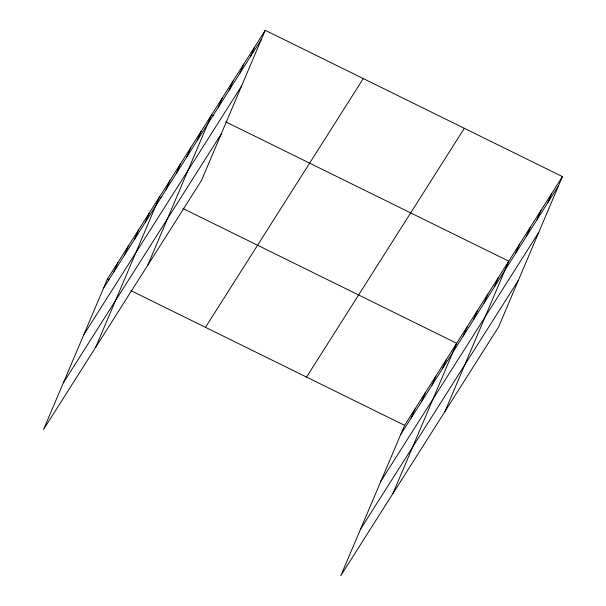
<?xml version="1.0" encoding="UTF-8"?>
<svg xmlns="http://www.w3.org/2000/svg" width="606" height="606" viewBox="0 0 606 606"><rect width="100%" height="100%" fill="white"/><g stroke="black" fill="none" stroke-linecap="round" stroke-linejoin="round"><path stroke-width="0.91" d="M265.216 30.3L107.406 279.048L43.579 429.404L201.397 180.656L265.216 30.3L562.421 176.596L498.594 326.952L340.784 575.7L404.603 425.344L562.421 176.596M113.92 271.814L117.822 262.633M124.336 255.399L128.237 246.218M134.752 238.984L138.653 229.795M145.167 222.561L149.068 213.38M95.657 347.321L159.484 196.965L161.158 197.791M165.999 189.731L169.9 180.543M176.414 173.308L180.315 164.128M186.83 156.893L190.731 147.712M197.245 140.478L201.147 131.29M147.743 265.231L211.562 114.875L213.236 115.701M218.395 107.141L222.296 97.96M229.129 90.226L233.022 81.045M239.862 73.311L243.756 64.13M250.589 56.396L254.49 47.215M411.118 418.11L415.019 408.929M421.534 401.687L425.435 392.506M431.957 385.272L435.85 376.091M442.372 368.857L446.266 359.676M392.862 493.61L456.682 343.254L182.951 208.517M463.204 336.019L467.097 326.839M473.619 319.604L477.513 310.423M484.035 303.182L487.928 294.001M494.451 286.767L498.344 277.586M444.94 411.527L508.76 261.171L225.811 121.889M515.592 253.437L519.493 244.256M526.326 236.522L530.227 227.341M537.06 219.607L540.953 210.426M547.786 202.692L551.687 193.511M103.505 288.236L261.322 39.481M83.734 334.823L241.544 86.067M63.357 382.818L221.175 134.07M205.479 327.331L363.297 78.575M306.53 377.068L464.34 128.313M400.702 434.525L558.52 185.777M380.932 481.111L538.749 232.363M360.555 529.114L518.372 280.358M107.406 279.048L109.08 279.874M130.873 290.607L404.603 425.344"/></g></svg>
